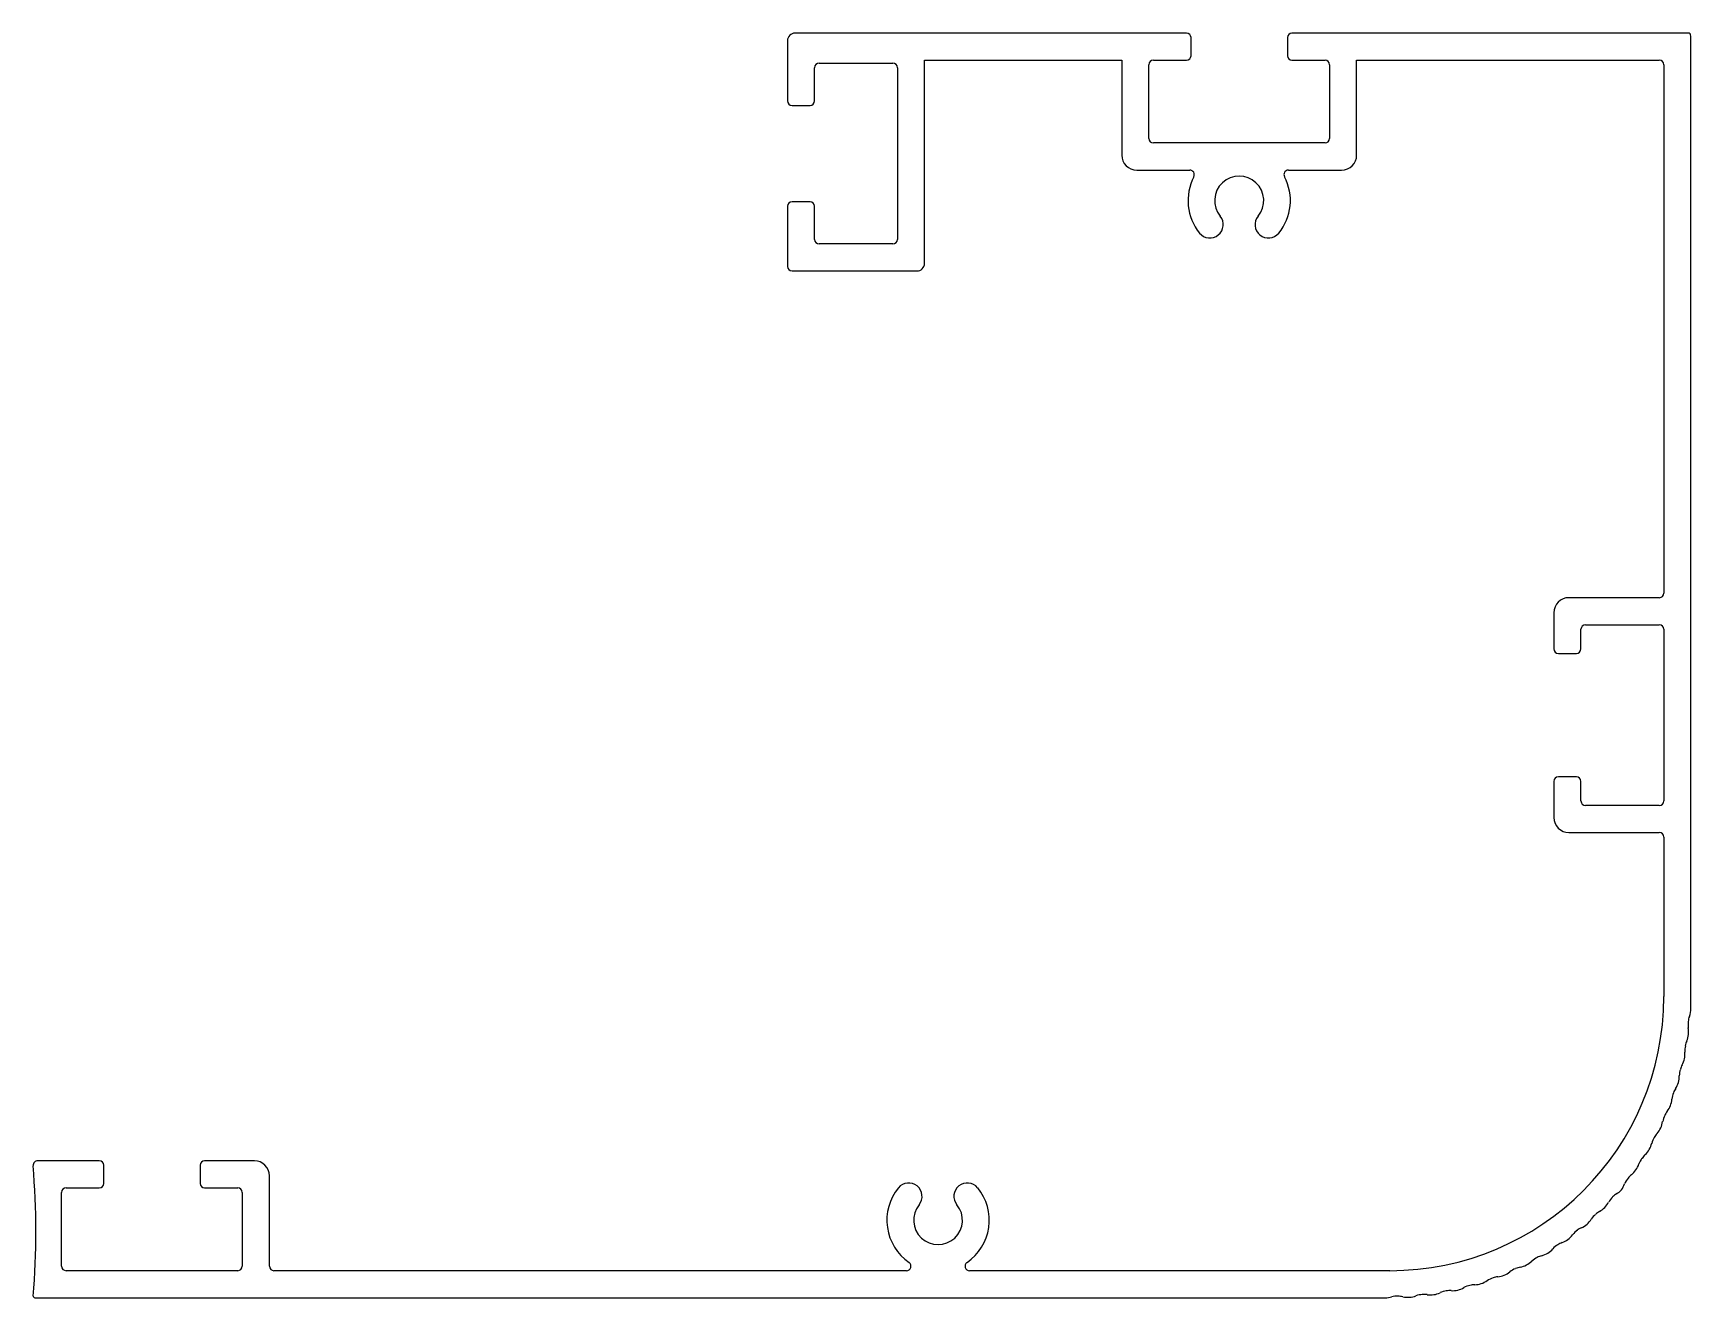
# Model space of a CAD drawing. Extents: x 2344 to 2454, y 1278 to 1362.
import ezdxf

# ---------------------------------------------------------------- set-up
doc = ezdxf.new("R2010")
doc.units = 0
doc.layers.get('0').update_dxf_attribs({"linetype": 'CONTINUOUS'})

msp = doc.modelspace()

# ---------------------------------------------------------------- linework, layer by layer
for p, q in [((2420.6, 1361.97), (2394.6, 1361.97)), ((2453.9, 1361.97), (2427.6, 1361.97)), ((2394.1, 1361.47), (2394.1, 1357.47)), ((2420.9, 1360.47), (2420.9, 1361.67)), ((2427.3, 1361.67), (2427.3, 1360.47)), ((2454.1, 1297.18), (2454.1, 1361.77)), ((2396.2, 1359.97), (2401.1, 1359.97)), ((2403.2, 1346.67), (2403.2, 1360.17)), ((2403.2, 1360.17), (2416.3, 1360.17)), ((2416.3, 1360.17), (2416.3, 1353.87)), ((2418.1, 1354.97), (2418.1, 1359.87)), ((2418.4, 1360.17), (2420.6, 1360.17)), ((2427.6, 1360.17), (2429.8, 1360.17)), ((2430.1, 1359.87), (2430.1, 1354.97)), ((2431.9, 1353.87), (2431.9, 1360.17)), ((2431.9, 1360.17), (2452, 1360.17)), ((2452.3, 1359.87), (2452.3, 1324.77)), ((2395.9, 1357.47), (2395.9, 1359.67)), ((2401.4, 1359.67), (2401.4, 1348.27)), ((2394.4, 1357.17), (2395.6, 1357.17)), ((2429.8, 1354.67), (2418.4, 1354.67)), ((2417.3, 1352.87), (2420.82, 1352.87)), ((2427.37, 1352.87), (2430.9, 1352.87)), ((2394.1, 1350.47), (2394.1, 1346.47)), ((2395.6, 1350.77), (2394.4, 1350.77)), ((2395.9, 1348.27), (2395.9, 1350.47)), ((2401.1, 1347.97), (2396.2, 1347.97)), ((2394.4, 1346.17), (2402.7, 1346.17)), ((2452, 1324.47), (2446, 1324.47)), ((2445, 1323.47), (2445, 1321.07)), ((2446.8, 1321.07), (2446.8, 1322.37)), ((2447.1, 1322.67), (2452, 1322.67)), ((2452.3, 1322.37), (2452.3, 1310.97)), ((2445.3, 1320.77), (2446.5, 1320.77)), ((2446.5, 1312.57), (2445.3, 1312.57)), ((2445, 1312.27), (2445, 1309.87)), ((2446.8, 1310.97), (2446.8, 1312.27)), ((2452, 1310.67), (2447.1, 1310.67)), ((2446, 1308.87), (2452, 1308.87)), ((2452.3, 1308.57), (2452.3, 1297.97)), ((2348.39, 1287.07), (2344.3, 1287.07)), ((2358.69, 1287.07), (2355.39, 1287.07)), ((2348.69, 1285.57), (2348.69, 1286.77)), ((2355.09, 1286.77), (2355.09, 1285.57)), ((2359.69, 1280.07), (2359.69, 1286.07)), ((2345.89, 1280.07), (2345.89, 1284.97)), ((2346.19, 1285.27), (2348.39, 1285.27)), ((2355.39, 1285.27), (2357.59, 1285.27)), ((2357.89, 1284.97), (2357.89, 1280.07)), ((2357.59, 1279.77), (2346.19, 1279.77)), ((2402, 1279.77), (2359.99, 1279.77)), ((2434.1, 1279.77), (2406.19, 1279.77)), ((2344.11, 1277.97), (2433.8, 1277.97))]:
    msp.add_line(p, q)
for centre, radius, start, end in [((2394.6, 1361.47), 0.5, 90, 180), ((2420.6, 1361.67), 0.3, 0, 90), ((2427.6, 1361.67), 0.3, 90, 180), ((2453.9, 1361.77), 0.2, 0, 90), ((2396.2, 1359.67), 0.3, 90, 180), ((2401.1, 1359.67), 0.3, 0, 90), ((2418.4, 1359.87), 0.3, 90, 180), ((2420.6, 1360.47), 0.3, 270, 0), ((2427.6, 1360.47), 0.3, 180, 270), ((2429.8, 1359.87), 0.3, 0, 90), ((2452, 1359.87), 0.3, 0, 90), ((2394.4, 1357.47), 0.3, 180, 270), ((2395.6, 1357.47), 0.3, 270, 0), ((2418.4, 1354.97), 0.3, 180, 270), ((2429.8, 1354.97), 0.3, 270, 0), ((2417.3, 1353.87), 1, 180, 270), ((2430.9, 1353.87), 1, 270, 0), ((2424.1, 1350.84), 3.4, 152.211, 219.3148), ((2420.82, 1352.57), 0.3, 332.211, 90), ((2424.1, 1350.84), 1.63, 320.6852, 219.3148), ((2424.1, 1350.84), 3.4, 320.6852, 27.789), ((2427.37, 1352.57), 0.3, 90, 207.789), ((2394.4, 1350.47), 0.3, 90, 180), ((2395.6, 1350.47), 0.3, 0, 90), ((2422.15, 1349.25), 0.888, 219.3148, 39.3148), ((2426.04, 1349.25), 0.887, 140.6852, 320.6852), ((2396.2, 1348.27), 0.3, 180, 270), ((2401.1, 1348.27), 0.3, 270, 360), ((2402.7, 1346.67), 0.5, 270, 0), ((2394.4, 1346.47), 0.3, 180, 270), ((2446, 1323.47), 1, 90, 180), ((2452, 1324.77), 0.3, 270, 360), ((2447.1, 1322.37), 0.3, 90, 180), ((2452, 1322.37), 0.3, 0, 90), ((2445.3, 1321.07), 0.3, 180, 270), ((2446.5, 1321.07), 0.3, 270, 360), ((2445.3, 1312.27), 0.3, 90, 180), ((2446.5, 1312.27), 0.3, 0, 90), ((2447.1, 1310.97), 0.3, 180, 270), ((2452, 1310.97), 0.3, 270, 360), ((2446, 1309.87), 1, 180, 270), ((2452, 1308.57), 0.3, 0, 90), ((2434.1, 1297.97), 18.2, 270, 360), ((2452.6, 1297.18), 1.5, 339.7447, 360), ((2452.45, 1295.63), 1.5, 336.2482, 9.9702), ((2455.21, 1296.09), 1.3, 170.2562, 189.1701), ((2455.22, 1296.21), 1.3, 159.7447, 175.2388), ((2455.01, 1294.5), 1.3, 156.2482, 170.5893), ((2452.2, 1294.15), 1.5, 331.8104, 5.211), ((2454.99, 1294.38), 1.3, 165.314, 184.3061), ((2451.83, 1292.69), 1.5, 326.9719, 0.7591), ((2454.63, 1292.71), 1.3, 160.6465, 179.8484), ((2454.66, 1292.83), 1.3, 151.8104, 165.9687), ((2454.14, 1291.06), 1.3, 156.296, 175.219), ((2454.18, 1291.17), 1.3, 146.9719, 161.2966), ((2453.56, 1289.56), 1.3, 142.3136, 156.6477), ((2451.34, 1291.27), 1.5, 322.3136, 356.0251), ((2450.74, 1289.9), 1.5, 317.661, 351.3771), ((2453.51, 1289.46), 1.3, 151.6582, 170.5747), ((2450.04, 1288.58), 1.5, 313.0263, 346.7172), ((2452.76, 1287.91), 1.3, 147.0108, 165.9147), ((2452.81, 1288.01), 1.3, 137.661, 151.9986), ((2344.3, 1286.77), 0.3, 90, 184.5516), ((2348.39, 1286.77), 0.3, 0, 90), ((2355.39, 1286.77), 0.3, 90, 180), ((2358.69, 1286.07), 1, 0, 90), ((2451.88, 1286.44), 1.3, 142.3409, 161.2658), ((2451.95, 1286.53), 1.3, 133.0263, 147.3529), ((2291.11, 1282.38), 53.07, 355.3478, 4.717), ((2450.96, 1285.12), 1.3, 128.3795, 142.7054), ((2449.22, 1287.32), 1.5, 308.3795, 342.0759), ((2346.19, 1284.97), 0.3, 90, 180), ((2348.39, 1285.57), 0.3, 270, 0), ((2355.39, 1285.57), 0.3, 180, 270), ((2357.59, 1284.97), 0.3, 0, 90), ((2404.1, 1283.12), 3.4, 140.6852, 235.52), ((2402.15, 1284.71), 0.887, 320.6852, 140.6852), ((2406.04, 1284.71), 0.887, 39.3148, 219.3148), ((2404.1, 1283.12), 3.4, 304.48, 39.3148), ((2449.87, 1283.8), 1.3, 123.7367, 138.0593), ((2448.73, 1285.78), 0.99, 294.7559, 345.6542), ((2450.89, 1285.03), 1.3, 137.7001, 157.4816), ((2404.1, 1283.12), 1.62, 140.6852, 39.3148), ((2447.3, 1285.01), 1.5, 299.0806, 332.7366), ((2449.79, 1283.71), 1.3, 133.0241, 152.0139), ((2447.37, 1281.44), 1.3, 114.443, 128.7656), ((2446.21, 1283.98), 1.5, 294.443, 328.132), ((2448.58, 1282.49), 1.3, 128.4002, 147.3217), ((2448.67, 1282.57), 1.3, 119.1099, 133.4121), ((2445.99, 1280.41), 1.3, 109.7913, 124.1191), ((2445.04, 1283.05), 1.5, 289.7913, 323.4863), ((2447.28, 1281.37), 1.3, 123.7726, 142.6823), ((2444.43, 1279.46), 1.3, 114.4734, 133.3843), ((2444.53, 1279.51), 1.3, 105.1465, 119.4729), ((2443.8, 1282.21), 1.5, 285.1465, 318.8386), ((2445.89, 1280.36), 1.3, 119.1257, 138.0344), ((2346.19, 1280.07), 0.3, 180, 270), ((2357.59, 1280.07), 0.3, 270, 360), ((2359.99, 1280.07), 0.3, 180, 270), ((2402, 1280.07), 0.3, 270, 55.52), ((2406.19, 1280.07), 0.3, 124.48, 270), ((2441.41, 1278.07), 1.3, 95.8566, 110.1794), ((2441.12, 1280.85), 1.5, 275.8566, 309.5503), ((2442.89, 1278.68), 1.3, 109.8011, 128.7356), ((2443, 1278.73), 1.3, 100.5041, 114.8272), ((2442.49, 1281.48), 1.5, 280.5041, 314.1906), ((2436.79, 1279.66), 1.5, 261.9125, 295.6049), ((2437.99, 1277.13), 1.3, 95.8878, 114.7995), ((2438.1, 1277.15), 1.3, 86.5618, 100.8849), ((2438.27, 1279.94), 1.5, 266.5618, 300.255), ((2439.66, 1277.51), 1.3, 100.5098, 119.4414), ((2439.77, 1277.54), 1.3, 91.2092, 105.5324), ((2439.71, 1280.34), 1.5, 271.2092, 304.9007), ((2441.3, 1278.03), 1.3, 105.1643, 124.0894), ((2344.11, 1278.07), 0.1, 175.5108, 270), ((2433.8, 1279.47), 1.5, 270, 286.4086), ((2434.58, 1276.78), 1.3, 86.8849, 105.6998), ((2434.68, 1276.77), 1.3, 77.2649, 91.591), ((2435.3, 1279.5), 1.5, 257.2649, 290.9617), ((2436.29, 1276.88), 1.3, 91.2267, 110.1517), ((2436.4, 1276.89), 1.3, 81.9125, 96.2385)]:
    msp.add_arc(centre, radius, start, end)

doc.saveas('drawing.dxf')
